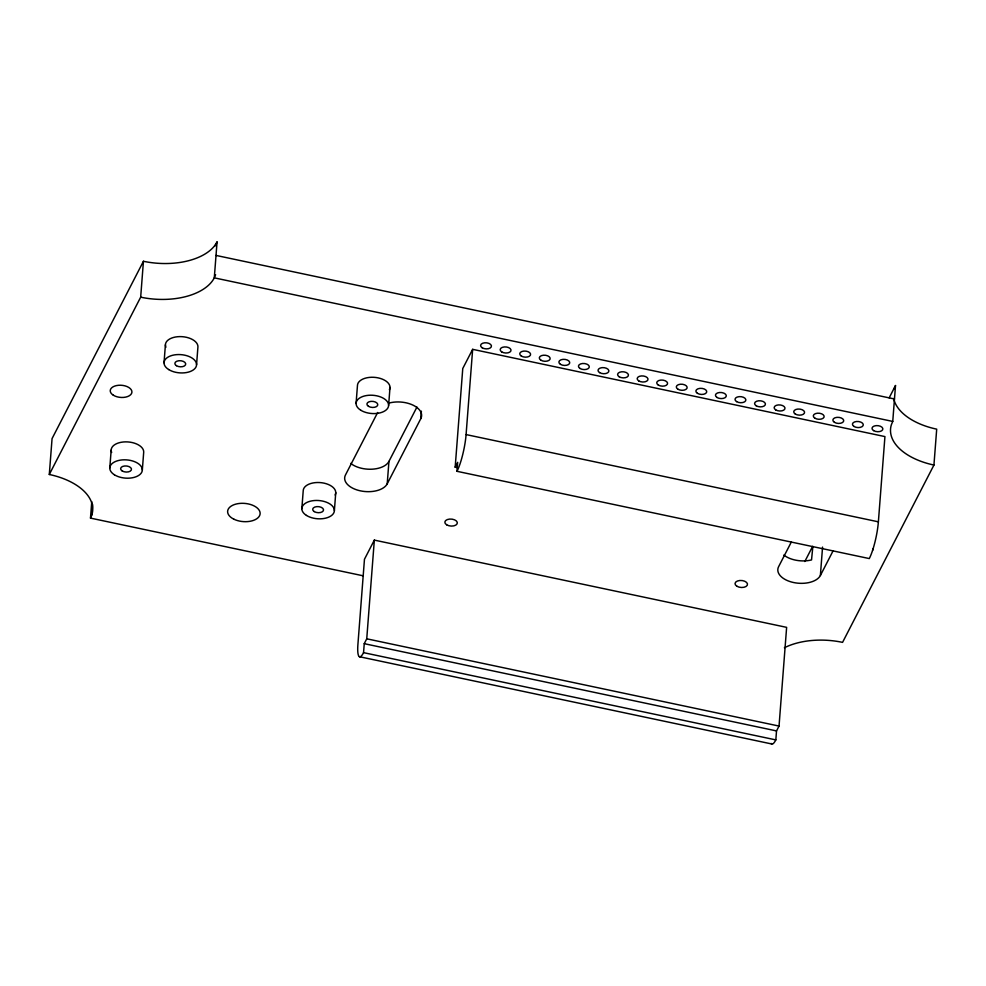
<?xml version="1.0" encoding="UTF-8"?>
<svg xmlns="http://www.w3.org/2000/svg" width="986" height="986" viewBox="0 0 986 986"><rect width="100%" height="100%" fill="white"/><g stroke="black" fill="none" stroke-linecap="round" stroke-linejoin="round"><path stroke-width="1.48" d="M49.3 474.488L52.061 438.597L143.438 261.278A59.776 33.512 4.4 0 0 217.056 241.964L214.295 277.855A59.776 33.512 4.4 0 1 140.678 297.168L49.3 474.488A59.776 33.512 4.4 0 1 91.809 514.963L90.49 518.106L362.774 575.725M90.49 518.106L91.76 501.652M91.809 514.963L92.61 504.487M109.791 468.03L111.171 450.084M140.678 297.168L143.438 261.278M142.329 469.989L143.709 452.044A16.306 9.145 4.4 0 0 125.53 441.864A16.306 9.145 4.4 0 0 111.664 452.475M164.021 362.774L165.414 344.829M196.559 364.734L197.939 346.789A16.306 9.145 4.4 0 0 179.772 336.608A16.306 9.145 4.4 0 0 165.907 347.232M301.839 508.665L303.22 490.72A16.306 9.145 4.4 0 1 321.83 482.758A16.306 9.145 4.4 0 1 335.141 495.021M334.377 510.625L335.758 492.68M356.082 403.422L357.462 385.477A16.306 9.145 4.4 0 1 376.073 377.515A16.306 9.145 4.4 0 1 389.384 389.766M775.834 739.894L363.551 652.646L364.241 643.673L366.743 638.805L374.335 540.106L786.631 627.355L779.039 726.066L776.524 730.922L775.834 739.894A27.164 5.176 -78.1 0 1 771.126 743.432M388.62 405.382L390 387.436M377.663 412.505L345.47 474.993A21.741 12.189 4.4 0 0 360.445 490.855A21.741 12.189 4.4 0 0 387.215 483.83L388.94 461.399L416.942 407.058M387.215 483.83L420.812 418.619L421.392 411.15M455.175 467.204L462.767 368.505L472.651 349.34L884.935 436.588L878.378 521.828A27.164 5.176 -78.1 0 1 869.282 558.569L456.986 471.308L457.677 462.335L455.175 467.204L458.182 467.832M456.986 471.308A27.164 5.176 -78.1 0 0 466.082 434.579L472.651 349.34M812.858 546.404L811.54 559.925L809.26 560.418A21.741 12.189 4.4 0 1 783.845 555.044M791.228 542.214L778.62 566.667A21.741 12.189 4.4 0 0 793.607 582.529A21.741 12.189 4.4 0 0 820.377 575.504L822.558 547.094M784.388 647.753A59.776 33.512 4.4 0 1 842.562 642.367L933.939 465.047A59.776 33.512 4.4 0 1 891.43 424.572L892.749 421.429L895.51 385.538L889.162 397.851M933.939 465.047L936.7 429.156A59.776 33.512 4.4 0 1 893.673 398.504M215.614 274.712L214.295 277.855L892.749 421.429M894.191 388.681L895.51 385.538M214.948 246.056L217.056 241.964M374.335 540.106L364.463 559.272L357.906 644.511A27.164 5.176 -78.1 0 0 363.551 652.646M804.822 561.515L812.575 546.466M820.377 575.504L832.973 551.051M216.02 255.423L894.475 398.997M466.082 434.579L878.378 521.828M366.743 638.805L779.039 726.066M364.241 643.673L776.524 730.922M359.422 656.713L771.705 743.962M873.004 548.832A10.871 6.089 4.4 0 1 872.598 550.398M389.347 402.991A21.741 12.189 4.4 0 1 413.38 405.32A21.741 12.189 4.4 0 1 420.812 418.619M388.94 461.399A21.741 12.189 4.4 0 1 372.005 469.2A21.741 12.189 4.4 0 1 350.683 463.371M113.316 395.201A10.871 6.089 4.4 0 0 131.52 393.562A10.871 6.089 4.4 0 0 118.419 385.292A10.871 6.089 4.4 0 0 113.316 395.201M114.401 474.784A16.306 9.145 4.4 0 0 141.713 472.319A16.306 9.145 4.4 0 0 122.054 459.92A16.306 9.145 4.4 0 0 114.401 474.784M168.643 369.528A16.306 9.145 4.4 0 0 195.955 367.063A16.306 9.145 4.4 0 0 176.297 354.664A16.306 9.145 4.4 0 0 168.643 369.528M360.691 410.176A16.306 9.145 4.4 0 0 388.003 407.711A16.306 9.145 4.4 0 0 368.345 395.312A16.306 9.145 4.4 0 0 360.691 410.176M306.449 515.419A16.306 9.145 4.4 0 0 333.761 512.966A16.306 9.145 4.4 0 0 314.115 500.555A16.306 9.145 4.4 0 0 306.449 515.419M122.165 470.926A5.435 3.044 4.4 0 0 131.274 470.112A5.435 3.044 4.4 0 0 124.729 465.971A5.435 3.044 4.4 0 0 122.165 470.926M176.408 365.683A5.435 3.044 4.4 0 0 185.516 364.857A5.435 3.044 4.4 0 0 178.959 360.728A5.435 3.044 4.4 0 0 176.408 365.683M314.226 511.574A5.435 3.044 4.4 0 0 323.334 510.748A5.435 3.044 4.4 0 0 316.777 506.619A5.435 3.044 4.4 0 0 314.226 511.574M368.456 406.318A5.435 3.044 4.4 0 0 377.564 405.505A5.435 3.044 4.4 0 0 371.019 401.364A5.435 3.044 4.4 0 0 368.456 406.318M482.142 347.75A5.435 3.044 4.4 0 0 491.25 346.936A5.435 3.044 4.4 0 0 484.693 342.795A5.435 3.044 4.4 0 0 482.142 347.75M501.714 351.891A5.435 3.044 4.4 0 0 510.822 351.078A5.435 3.044 4.4 0 0 504.265 346.936A5.435 3.044 4.4 0 0 501.714 351.891M521.286 356.032A5.435 3.044 4.4 0 0 530.394 355.219A5.435 3.044 4.4 0 0 523.837 351.078A5.435 3.044 4.4 0 0 521.286 356.032M540.858 360.173A5.435 3.044 4.4 0 0 549.966 359.36A5.435 3.044 4.4 0 0 543.409 355.219A5.435 3.044 4.4 0 0 540.858 360.173M560.43 364.315A5.435 3.044 4.4 0 0 569.526 363.501A5.435 3.044 4.4 0 0 562.981 359.36A5.435 3.044 4.4 0 0 560.43 364.315M580.002 368.456A5.435 3.044 4.4 0 0 589.098 367.642A5.435 3.044 4.4 0 0 582.553 363.501A5.435 3.044 4.4 0 0 580.002 368.456M599.574 372.597A5.435 3.044 4.4 0 0 608.67 371.784A5.435 3.044 4.4 0 0 602.126 367.642A5.435 3.044 4.4 0 0 599.574 372.597M619.134 376.738A5.435 3.044 4.4 0 0 628.242 375.925A5.435 3.044 4.4 0 0 621.698 371.784A5.435 3.044 4.4 0 0 619.134 376.738M638.706 380.879A5.435 3.044 4.4 0 0 647.814 380.066A5.435 3.044 4.4 0 0 641.257 375.937A5.435 3.044 4.4 0 0 638.706 380.879M658.278 385.033A5.435 3.044 4.4 0 0 667.386 384.207A5.435 3.044 4.4 0 0 660.83 380.078A5.435 3.044 4.4 0 0 658.278 385.033M677.85 389.174A5.435 3.044 4.4 0 0 686.959 388.348A5.435 3.044 4.4 0 0 680.402 384.22A5.435 3.044 4.4 0 0 677.85 389.174M697.422 393.315A5.435 3.044 4.4 0 0 706.531 392.49A5.435 3.044 4.4 0 0 699.974 388.361A5.435 3.044 4.4 0 0 697.422 393.315M716.995 397.457A5.435 3.044 4.4 0 0 726.103 396.631A5.435 3.044 4.4 0 0 719.546 392.502A5.435 3.044 4.4 0 0 716.995 397.457M736.567 401.598A5.435 3.044 4.4 0 0 745.662 400.772A5.435 3.044 4.4 0 0 739.118 396.643A5.435 3.044 4.4 0 0 736.567 401.598M756.139 405.739A5.435 3.044 4.4 0 0 765.235 404.913A5.435 3.044 4.4 0 0 758.69 400.784A5.435 3.044 4.4 0 0 756.139 405.739M775.699 409.88A5.435 3.044 4.4 0 0 784.807 409.054A5.435 3.044 4.4 0 0 778.262 404.926A5.435 3.044 4.4 0 0 775.699 409.88M795.271 414.021A5.435 3.044 4.4 0 0 804.379 413.196A5.435 3.044 4.4 0 0 797.822 409.067A5.435 3.044 4.4 0 0 795.271 414.021M814.843 418.163A5.435 3.044 4.4 0 0 823.951 417.337A5.435 3.044 4.4 0 0 817.394 413.208A5.435 3.044 4.4 0 0 814.843 418.163M834.415 422.304A5.435 3.044 4.4 0 0 843.523 421.478A5.435 3.044 4.4 0 0 836.966 417.349A5.435 3.044 4.4 0 0 834.415 422.304M853.987 426.445A5.435 3.044 4.4 0 0 863.095 425.619A5.435 3.044 4.4 0 0 856.538 421.49A5.435 3.044 4.4 0 0 853.987 426.445M873.559 430.586A5.435 3.044 4.4 0 0 882.667 429.76A5.435 3.044 4.4 0 0 876.11 425.632A5.435 3.044 4.4 0 0 873.559 430.586M233.793 519.154A16.306 9.145 4.4 0 0 259.971 514.655A16.306 9.145 4.4 0 0 237.848 503.673A16.306 9.145 4.4 0 0 233.793 519.154M446.633 524.786A6.249 3.5 4.4 0 0 457.097 523.837A6.249 3.5 4.4 0 0 449.567 519.08A6.249 3.5 4.4 0 0 446.633 524.786M736.801 586.189A6.249 3.5 4.4 0 0 747.265 585.253A6.249 3.5 4.4 0 0 739.734 580.495A6.249 3.5 4.4 0 0 736.801 586.189"/></g></svg>
